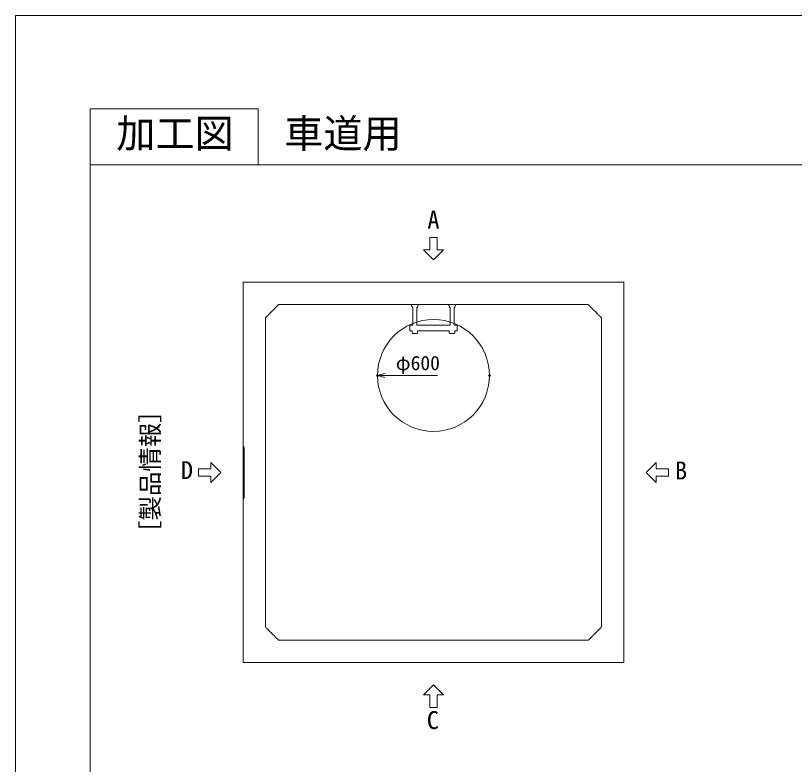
# Model space of a CAD drawing. Units: millimetres, scale not verified. Extents: x -5940 to 5940, y -4200 to 4200.
# Drawn here: x -5940 to -1765, y 184 to 4200 of the extents above; entities that cross this region are included whole.
import ezdxf
from ezdxf.enums import TextEntityAlignment as Align

# ---------------------------------------------------------------- set-up
doc = ezdxf.new("R2010")
doc.units = ezdxf.units.MM
doc.header["$LTSCALE"] = 20
doc.header["$PDMODE"] = 32
doc.header["$PDSIZE"] = 10
doc.linetypes.add('LONG_DASHED1', pattern=[7, 6, -1])
for name, color, linetype, lineweight in [('0-0_D-TTL', 7, 'Continuous', 9), ('0-1_Defpoints', 7, 'Continuous', 9), ('0-3_D-TTL-TXT', 7, 'Continuous', 9), ('0-4_D-STR-TXT', 7, 'Continuous', 9), ('0-5_D-STR-DIM', 3, 'Continuous', 9), ('0-6_0', 7, 'Continuous', 9), ('0-7_D-STR', 7, 'Continuous', 9), ('0-8_D-STR-STR1', 7, 'LONG_DASHED1', 9), ('0-9_D-STR-STR3', 2, 'LONG_DASHED1', 9)]:
    doc.layers.add(name, color=color, linetype=linetype, lineweight=lineweight)
doc.styles.add('ＭＳ ゴシック', font='')
doc.styles.get('ＭＳ ゴシック').set_extended_font_data('MS Gothic')

# ---------------------------------------------------------------- blocks, each defined once
blk = doc.blocks.new('A$C4DE05FD1')
at = {"layer": '0-0_D-TTL', "color": 134}
for p, q in [((4000, 79000), (4000, 4000)), ((4000, 76000), (114800, 76000))]:
    blk.add_line(p, q, dxfattribs=at)
blk.add_lwpolyline([(4000, 79000), (13000, 79000), (13000, 76000)], dxfattribs=at)
at = {"layer": '0-1_Defpoints', "color": 134}
for q in [(0, 0), (118800, 84000)]:
    blk.add_line((0, 84000), q, dxfattribs=at)
at = {"layer": '0-3_D-TTL-TXT', "style": 'ＭＳ ゴシック'}
blk.add_text('加工図', height=1539, dxfattribs=at).set_placement((5399.8, 76447.4), align=Align.BOTTOM_LEFT)
blk = doc.blocks.new('_Open30')
at = {"layer": '0-6_0'}
blk.add_line((0, 0), (-20, 0), dxfattribs=at)
blk.add_lwpolyline([(-20, 5.36), (0, 0), (-20, -5.36)], dxfattribs=at)
blk = doc.blocks.new('A$C70CC1A47')
at = {"layer": '0-8_D-STR-STR1'}
for p, q in [((0, 2820), (120, 2700)), ((120, -2700), (120, 2700)), ((120, -2700), (0, -2820))]:
    blk.add_line(p, q, dxfattribs=at)
blk = doc.blocks.new('A$C278C6258')
at = {"layer": '0-7_D-STR', "linetype": 'LONG_DASHED1'}
for p, q in [((-16600, 18000), (-18000, 16600)), ((-16600, 18000), (16600, 18000)), ((16600, 18000), (18000, 16600)), ((-18000, 16600), (-18000, -16600)), ((18000, 16600), (18000, -16600)), ((-16600, -18000), (-18000, -16600)), ((16600, -18000), (18000, -16600)), ((16600, -18000), (-16600, -18000))]:
    blk.add_line(p, q, dxfattribs=at)
at = {"layer": '0-7_D-STR'}
blk.add_lwpolyline([(-20400, 20400), (20400, 20400), (20400, -20400), (-20400, -20400)], close=True, dxfattribs=at)
blk.add_circle((0, 10400), 6000, dxfattribs=at)
blk = doc.blocks.new('A$C2F451F74')
at = {"layer": '0-7_D-STR'}
blk.add_blockref('A$C278C6258', (0, 0), dxfattribs=at)
at = {"layer": '0-8_D-STR-STR1'}
blk.add_blockref('A$C70CC1A47', (-20400, 0), dxfattribs=at)
blk = doc.blocks.new('A$C1BF34DBF')
at = {"layer": '0-9_D-STR-STR3'}
for p, q in [((-1635, 0), (-2365, 0)), ((-2365, 0), (-2365, -80)), ((-1635, 0), (-1635, -80)), ((1635, 0), (2365, 0)), ((1635, 0), (1635, -80)), ((2365, 0), (2365, -80)), ((-2220, -300), (-2280, -300)), ((-2220, -2220), (-2220, -300)), ((-1780, -300), (-1720, -300)), ((-1780, -2220), (-1780, -300)), ((1780, -300), (1720, -300)), ((1780, -2220), (1780, -300)), ((2220, -2220), (2220, -300)), ((2220, -300), (2280, -300)), ((-2550, -2780), (-2550, -2260)), ((-2220, -2220), (-2510, -2220)), ((-1780, -2220), (1780, -2220)), ((2220, -2220), (2510, -2220)), ((2550, -2780), (2550, -2260)), ((-2510, -2820), (-2300, -2820)), ((-2300, -2820), (-2300, -3010)), ((-2220, -3090), (-1780, -3090)), ((-1700, -2820), (-1700, -3010)), ((-1700, -2820), (1700, -2820)), ((1700, -2820), (1700, -3010)), ((1780, -3090), (2220, -3090)), ((2300, -2820), (2300, -3010)), ((2510, -2820), (2300, -2820))]:
    blk.add_line(p, q, dxfattribs=at)
for centre, radius, start, end in [((-2679, -327.8), 400, 3.97846, 38.27098), ((-1321, -327.8), 400, 141.72902, 176.02154), ((1321, -327.8), 400, 3.97846, 38.27098), ((2679, -327.8), 400, 141.72902, 176.02154), ((-2510, -2260), 40, 90, 180), ((2510, -2260), 40, 0, 90), ((-2510, -2780), 40, 180, 270), ((-2220, -3010), 80, 180, 270), ((-1780, -3010), 80, 270, 0), ((1780, -3010), 80, 180, 270), ((2220, -3010), 80, 270, 0), ((2510, -2780), 40, 270, 0)]:
    blk.add_arc(centre, radius, start, end, dxfattribs=at)
blk = doc.blocks.new('A$C13A32EE1')
at = {"layer": '0-4_D-STR-TXT'}
for p, q in [((150, 400), (150, 900)), ((0, 0), (-400, 400)), ((-150, 400), (-400, 400)), ((0, 0), (400, 400)), ((150, 400), (400, 400))]:
    blk.add_line(p, q, dxfattribs=at)
blk.add_lwpolyline([(150, 900), (-150, 900), (-150, 400)], dxfattribs=at)
blk = doc.blocks.new('A$C47C36DF6')
at = {"layer": '0-4_D-STR-TXT', "xscale": 2.666667, "yscale": 2.666667}
blk.add_blockref('A$C13A32EE1', (0, 22800), dxfattribs=at)
at = {"layer": '0-4_D-STR-TXT', "yscale": 2.666667}
for p, xscale, rotation in [((-22800, 0), 2.666667, 90), ((22800, 0), -2.666667, 270), ((0, -22800), -2.666667, 180)]:
    blk.add_blockref('A$C13A32EE1', p, dxfattribs=dict(at, xscale=xscale, rotation=rotation))
at = {"layer": '0-4_D-STR-TXT', "style": 'ＭＳ ゴシック'}
for s, p in [('A', (-652, 25557.1)), ('D', (-27081.2, -1298.7)), ('B', (25892.8, -1334.7)), ('C', (-714, -28104.8))]:
    blk.add_text(s, height=1924, dxfattribs=at).set_placement(p, align=Align.BOTTOM_LEFT)
blk.add_text('［製品情報］', height=1924, rotation=90, dxfattribs=at).set_placement((-28831.7, -7789.5), align=Align.BOTTOM_LEFT)

msp = doc.modelspace()

# ---------------------------------------------------------------- linework, layer by layer
at = {"layer": '0-1_Defpoints'}
for p in [(-4000, 2270), (-3400, 2270)]:
    msp.add_point(p, dxfattribs=at)
at = {"layer": '0-5_D-STR-DIM'}
msp.add_line((-3678.17, 2270), (-3960, 2270), dxfattribs=at)

# ---------------------------------------------------------------- block references
at = {"layer": '0-0_D-TTL', "xscale": 0.1, "yscale": 0.1}
msp.add_blockref('A$C4DE05FD1', (-5940, -4200), dxfattribs=at)
at = {"layer": '0-4_D-STR-TXT', "xscale": 0.05, "yscale": 0.05}
msp.add_blockref('A$C47C36DF6', (-3700, 1750), dxfattribs=at)
at = {"layer": '0-5_D-STR-DIM', "xscale": 2, "yscale": 2, "rotation": 180}
msp.add_blockref('_Open30', (-4000, 2270), dxfattribs=at)
at = {"layer": '0-7_D-STR', "xscale": 0.05, "yscale": 0.05}
msp.add_blockref('A$C2F451F74', (-3700, 1750), dxfattribs=at)
at = {"layer": '0-9_D-STR-STR3', "xscale": 0.05, "yscale": 0.05}
msp.add_blockref('A$C1BF34DBF', (-3700, 2650), dxfattribs=at)

# ---------------------------------------------------------------- texts
at = {"layer": '0-3_D-TTL-TXT', "style": 'ＭＳ ゴシック'}
msp.add_text('車道用', height=153.9, dxfattribs=at).set_placement((-4500.02, 3444.74), align=Align.BOTTOM_LEFT)
at = {"layer": '0-5_D-STR-DIM', "style": 'ＭＳ ゴシック'}
msp.add_text('φ600', height=76.98, dxfattribs=at).set_placement((-3902.05, 2275.2), align=Align.BOTTOM_LEFT)

doc.saveas('drawing.dxf')
